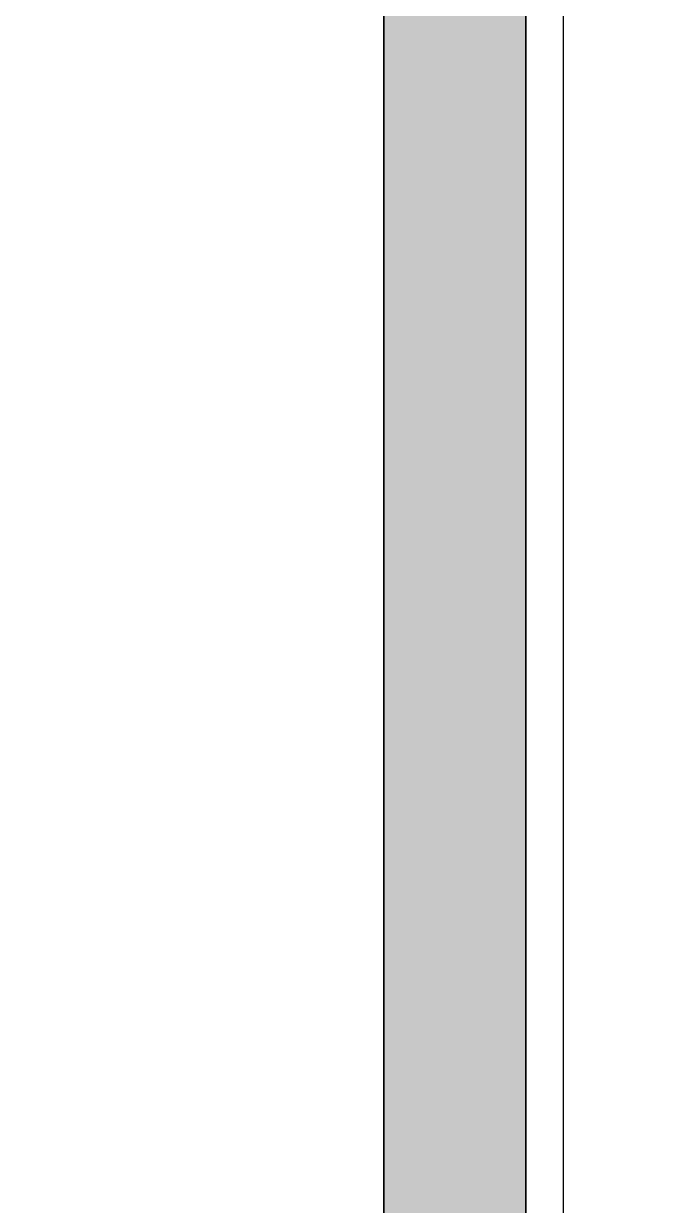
# Model space of a CAD drawing. Header units: millimetres. Extents: x -1336 to 24201, y -1370 to 16142.
# Drawn here: x 6069 to 6758, y 575 to 1825 of the extents above; entities that cross this region are included whole.
import ezdxf

# ---------------------------------------------------------------- set-up
doc = ezdxf.new("R2010")
doc.units = ezdxf.units.MM
for name, color, linetype, lineweight in [('A-DIMS-MM', 7, 'Continuous', 13), ('A-FLOOR-ZONE', 7, 'Continuous', 13), ('A-WALL-EXIST', 7, 'Continuous', 35)]:
    doc.layers.add(name, color=color, linetype=linetype, lineweight=lineweight)

msp = doc.modelspace()

# ---------------------------------------------------------------- hatches: boundary and pattern name
at = {"layer": 'A-DIMS-MM'}
h = msp.add_hatch(color=7, dxfattribs=at)
h.paths.add_polyline_path([(6572.6, 1160.7), (6585, 1160.7), (6585, 1091.3), (6583.8, 1091.3), (6582.7, 1091.3), (6581.6, 1091.4), (6580.4, 1091.6), (6579.3, 1091.8), (6578.2, 1092.1), (6577.1, 1092.4), (6576, 1092.8), (6574.3, 1093.5), (6572.5, 1094.3), (6570.8, 1095.2), (6569, 1096.2), (6567.3, 1097.3), (6565.5, 1098.6), (6563.8, 1099.9), (6562.1, 1101.3), (6561.2, 1102), (6560.3, 1102.8), (6559.4, 1103.6), (6558.5, 1104.5), (6557.6, 1105.4), (6556.6, 1106.4), (6555.7, 1107.4), (6554.7, 1108.4), (6553.7, 1109.5), (6552.6, 1110.6), (6551.6, 1111.8), (6550.6, 1113), (6549.5, 1114.2), (6548.4, 1115.5), (6547.3, 1116.8), (6546.2, 1118.1), (6544.4, 1120.2), (6542.8, 1122.2), (6541.1, 1124.2), (6539.5, 1126), (6538, 1127.8), (6536.5, 1129.4), (6535, 1131), (6533.6, 1132.5), (6532.2, 1133.9), (6530.9, 1135.2), (6529.6, 1136.4), (6528.4, 1137.6), (6527.2, 1138.6), (6526.1, 1139.6), (6525, 1140.5), (6523.9, 1141.3), (6522.9, 1142), (6521.9, 1142.7), (6520.9, 1143.3), (6519.9, 1143.9), (6518.9, 1144.4), (6517.9, 1144.9), (6516.9, 1145.4), (6516, 1145.8), (6515, 1146.1), (6514, 1146.4), (6513.1, 1146.7), (6512.1, 1146.9), (6511.2, 1147.1), (6510.3, 1147.2), (6509.4, 1147.3), (6508.4, 1147.3), (6507.5, 1147.3), (6506.6, 1147.2), (6505.6, 1147.1), (6504.8, 1146.9), (6503.9, 1146.8), (6503, 1146.5), (6502.2, 1146.2), (6501.4, 1145.9), (6500.6, 1145.6), (6499.8, 1145.2), (6499, 1144.7), (6498.3, 1144.2), (6497.6, 1143.7), (6496.9, 1143.1), (6496.2, 1142.5), (6495.5, 1141.8), (6494.9, 1141.1), (6494.3, 1140.4), (6493.7, 1139.6), (6493.2, 1138.9), (6492.7, 1138.1), (6492.3, 1137.2), (6491.9, 1136.4), (6491.6, 1135.5), (6491.2, 1134.6), (6491, 1133.7), (6490.8, 1132.7), (6490.6, 1131.7), (6490.4, 1130.7), (6490.3, 1129.7), (6490.3, 1128.6), (6490.2, 1127.5), (6490.3, 1126.4), (6490.3, 1125.3), (6490.4, 1124.2), (6490.6, 1123.1), (6490.8, 1122.1), (6491, 1121.1), (6491.3, 1120.1), (6491.6, 1119.1), (6492, 1118.2), (6492.4, 1117.3), (6492.9, 1116.5), (6493.4, 1115.7), (6493.9, 1114.9), (6494.5, 1114.1), (6495.2, 1113.3), (6495.8, 1112.6), (6496.5, 1111.9), (6497.3, 1111.3), (6498.1, 1110.7), (6498.9, 1110.2), (6499.7, 1109.7), (6500.6, 1109.2), (6501.5, 1108.8), (6502.5, 1108.4), (6503.5, 1108.1), (6504.5, 1107.8), (6505.5, 1107.6), (6506.6, 1107.3), (6507.7, 1107.2), (6508.9, 1107.1), (6510.1, 1107), (6511.3, 1107), (6509.9, 1093.7), (6508.1, 1093.9), (6506.3, 1094.2), (6504.6, 1094.5), (6503, 1094.9), (6501.4, 1095.3), (6499.8, 1095.8), (6498.3, 1096.3), (6496.9, 1097), (6495.5, 1097.6), (6494.2, 1098.4), (6492.9, 1099.1), (6491.7, 1100), (6490.5, 1100.9), (6489.4, 1101.9), (6488.3, 1102.9), (6487.3, 1104), (6486.4, 1105.1), (6485.5, 1106.3), (6484.7, 1107.5), (6483.9, 1108.8), (6483.2, 1110.1), (6482.6, 1111.5), (6482, 1112.9), (6481.5, 1114.4), (6481.1, 1115.9), (6480.7, 1117.4), (6480.3, 1119), (6480.1, 1120.7), (6479.8, 1122.4), (6479.7, 1124.2), (6479.6, 1126), (6479.6, 1127.8), (6479.6, 1129.7), (6479.7, 1131.5), (6479.9, 1133.3), (6480.1, 1135), (6480.4, 1136.6), (6480.7, 1138.3), (6481.2, 1139.8), (6481.7, 1141.3), (6482.2, 1142.8), (6482.8, 1144.2), (6483.5, 1145.6), (6484.3, 1146.9), (6485.1, 1148.2), (6486, 1149.4), (6486.9, 1150.6), (6488, 1151.7), (6489, 1152.8), (6490.1, 1153.8), (6491.2, 1154.7), (6492.4, 1155.6), (6493.6, 1156.4), (6494.8, 1157.1), (6496.1, 1157.8), (6497.3, 1158.3), (6498.6, 1158.9), (6500, 1159.3), (6501.4, 1159.7), (6502.8, 1160), (6504.2, 1160.2), (6505.7, 1160.4), (6507.2, 1160.5), (6508.7, 1160.5), (6510.3, 1160.5), (6511.9, 1160.4), (6513.4, 1160.2), (6515, 1159.9), (6516.5, 1159.5), (6518.1, 1159.1), (6519.6, 1158.6), (6521.1, 1158), (6522.6, 1157.3), (6524.2, 1156.5), (6525.8, 1155.6), (6527.4, 1154.5), (6529, 1153.4), (6530.6, 1152.2), (6532.3, 1150.8), (6533.9, 1149.4), (6534.8, 1148.6), (6535.7, 1147.8), (6536.6, 1146.9), (6537.6, 1145.9), (6538.6, 1144.9), (6539.7, 1143.8), (6540.8, 1142.7), (6541.9, 1141.4), (6543.1, 1140.2), (6544.3, 1138.8), (6545.6, 1137.4), (6546.9, 1136), (6548.2, 1134.5), (6549.6, 1132.9), (6551, 1131.2), (6552.4, 1129.5), (6553.6, 1128.1), (6554.7, 1126.8), (6555.8, 1125.5), (6556.9, 1124.2), (6557.9, 1123.1), (6558.8, 1122), (6559.7, 1121), (6560.6, 1120), (6561.4, 1119.1), (6562.1, 1118.3), (6562.8, 1117.5), (6563.5, 1116.8), (6564.1, 1116.2), (6564.7, 1115.6), (6565.2, 1115.1), (6565.6, 1114.6), (6567.4, 1113.1), (6569.1, 1111.6), (6570.9, 1110.3), (6572.6, 1109.2), (6572.6, 1160.7)])
h.paths.add_polyline_path([(6557.5, 1174.5), (6556.4, 1188), (6557.6, 1188.2), (6558.7, 1188.5), (6559.9, 1188.7), (6561, 1189), (6562, 1189.4), (6563.1, 1189.7), (6564.1, 1190.1), (6565, 1190.5), (6565.9, 1191), (6566.8, 1191.5), (6567.6, 1192), (6568.4, 1192.5), (6569.2, 1193.1), (6569.9, 1193.7), (6570.6, 1194.4), (6571.2, 1195), (6571.8, 1195.7), (6572.4, 1196.4), (6572.9, 1197.2), (6573.4, 1197.9), (6573.8, 1198.7), (6574.2, 1199.5), (6574.6, 1200.3), (6574.9, 1201.1), (6575.2, 1201.9), (6575.5, 1202.8), (6575.7, 1203.6), (6575.9, 1204.5), (6576, 1205.4), (6576.1, 1206.3), (6576.2, 1207.3), (6576.2, 1208.2), (6576.2, 1209.4), (6576.1, 1210.5), (6575.9, 1211.6), (6575.8, 1212.7), (6575.5, 1213.8), (6575.2, 1214.8), (6574.8, 1215.8), (6574.4, 1216.8), (6574, 1217.8), (6573.4, 1218.8), (6572.9, 1219.7), (6572.2, 1220.6), (6571.6, 1221.5), (6570.8, 1222.3), (6570, 1223.2), (6569.2, 1224), (6568.3, 1224.8), (6567.3, 1225.5), (6566.4, 1226.2), (6565.4, 1226.8), (6564.3, 1227.4), (6563.3, 1227.9), (6562.2, 1228.4), (6561, 1228.8), (6559.8, 1229.2), (6558.6, 1229.5), (6557.4, 1229.8), (6556.1, 1230), (6554.7, 1230.2), (6553.4, 1230.3), (6552, 1230.4), (6550.5, 1230.4), (6549.2, 1230.4), (6547.9, 1230.3), (6546.6, 1230.2), (6545.3, 1230.1), (6544.1, 1229.8), (6542.9, 1229.6), (6541.8, 1229.3), (6540.7, 1228.9), (6539.6, 1228.5), (6538.6, 1228), (6537.6, 1227.5), (6536.6, 1227), (6535.7, 1226.4), (6534.8, 1225.7), (6534, 1225), (6533.1, 1224.3), (6532.4, 1223.5), (6531.7, 1222.6), (6531, 1221.8), (6530.4, 1220.9), (6529.8, 1220), (6529.3, 1219.1), (6528.8, 1218.1), (6528.4, 1217.1), (6528, 1216.1), (6527.7, 1215), (6527.4, 1213.9), (6527.2, 1212.8), (6527, 1211.7), (6526.9, 1210.5), (6526.8, 1209.3), (6526.8, 1208), (6526.8, 1206.5), (6526.9, 1205), (6527.2, 1203.5), (6527.5, 1202.1), (6527.9, 1200.7), (6528.4, 1199.4), (6528.9, 1198.1), (6529.6, 1196.8), (6530.3, 1195.6), (6531.1, 1194.4), (6532, 1193.3), (6532.8, 1192.3), (6533.8, 1191.4), (6534.8, 1190.5), (6535.8, 1189.7), (6536.9, 1188.9), (6535.4, 1176.8), (6481.4, 1187), (6481.4, 1239.2), (6493.8, 1239.2), (6493.8, 1197.3), (6522, 1191.6), (6521.2, 1192.8), (6520.4, 1194), (6519.7, 1195.2), (6519.1, 1196.4), (6518.5, 1197.6), (6518, 1198.8), (6517.5, 1200.1), (6517, 1201.3), (6516.6, 1202.6), (6516.3, 1203.8), (6516, 1205.1), (6515.8, 1206.3), (6515.6, 1207.6), (6515.5, 1208.9), (6515.4, 1210.2), (6515.4, 1211.5), (6515.4, 1213.2), (6515.5, 1214.8), (6515.7, 1216.5), (6516, 1218.1), (6516.3, 1219.6), (6516.7, 1221.2), (6517.2, 1222.7), (6517.8, 1224.1), (6518.4, 1225.6), (6519.1, 1227), (6519.9, 1228.3), (6520.7, 1229.7), (6521.7, 1231), (6522.7, 1232.2), (6523.8, 1233.5), (6524.9, 1234.7), (6526.1, 1235.8), (6527.4, 1236.9), (6528.7, 1237.9), (6530, 1238.8), (6531.4, 1239.7), (6532.8, 1240.4), (6534.3, 1241.1), (6535.8, 1241.8), (6537.3, 1242.3), (6538.9, 1242.8), (6540.6, 1243.2), (6542.3, 1243.5), (6544, 1243.8), (6545.7, 1244), (6547.6, 1244.1), (6549.4, 1244.1), (6551.2, 1244.1), (6552.9, 1244), (6554.6, 1243.8), (6556.3, 1243.6), (6557.9, 1243.3), (6559.5, 1243), (6561.1, 1242.5), (6562.7, 1242), (6564.2, 1241.5), (6565.7, 1240.9), (6567.2, 1240.2), (6568.6, 1239.5), (6570, 1238.6), (6571.4, 1237.8), (6572.7, 1236.8), (6574, 1235.8), (6575.6, 1234.5), (6577, 1233.2), (6578.4, 1231.8), (6579.6, 1230.3), (6580.8, 1228.8), (6581.8, 1227.2), (6582.8, 1225.6), (6583.6, 1223.9), (6584.4, 1222.1), (6585, 1220.3), (6585.5, 1218.4), (6586, 1216.5), (6586.3, 1214.5), (6586.6, 1212.5), (6586.7, 1210.4), (6586.8, 1208.2), (6586.8, 1206.5), (6586.7, 1204.7), (6586.5, 1203.1), (6586.3, 1201.4), (6586, 1199.8), (6585.7, 1198.2), (6585.3, 1196.7), (6584.8, 1195.2), (6584.3, 1193.8), (6583.7, 1192.4), (6583, 1191), (6582.3, 1189.7), (6581.5, 1188.4), (6580.6, 1187.2), (6579.7, 1186), (6578.8, 1184.9), (6577.7, 1183.8), (6576.7, 1182.7), (6575.6, 1181.7), (6574.4, 1180.8), (6573.2, 1180), (6572, 1179.2), (6570.7, 1178.4), (6569.4, 1177.7), (6568.1, 1177.1), (6566.7, 1176.6), (6565.3, 1176.1), (6563.8, 1175.6), (6562.3, 1175.3), (6560.7, 1175), (6559.1, 1174.7), (6557.5, 1174.5)])
h.paths.add_polyline_path([(6533.2, 1256.1), (6530.9, 1256.1), (6528.7, 1256.1), (6526.5, 1256.2), (6524.4, 1256.3), (6522.3, 1256.5), (6520.3, 1256.6), (6518.3, 1256.8), (6516.4, 1257), (6514.6, 1257.3), (6512.8, 1257.6), (6511, 1257.9), (6509.4, 1258.2), (6507.8, 1258.6), (6506.2, 1259), (6504.7, 1259.5), (6503.2, 1259.9), (6501.8, 1260.4), (6500.5, 1260.9), (6499.2, 1261.5), (6497.9, 1262.1), (6496.7, 1262.7), (6495.5, 1263.3), (6494.3, 1264), (6493.2, 1264.7), (6492.1, 1265.4), (6491.1, 1266.2), (6490.1, 1266.9), (6489.1, 1267.8), (6488.2, 1268.6), (6487.4, 1269.5), (6486.5, 1270.4), (6485.7, 1271.3), (6485, 1272.3), (6484.3, 1273.3), (6483.6, 1274.3), (6483, 1275.3), (6482.5, 1276.4), (6482, 1277.5), (6481.5, 1278.7), (6481.1, 1279.8), (6480.7, 1281), (6480.4, 1282.3), (6480.2, 1283.5), (6480, 1284.8), (6479.8, 1286.2), (6479.7, 1287.5), (6479.6, 1288.9), (6479.6, 1290.3), (6479.6, 1292.4), (6479.8, 1294.4), (6480, 1296.4), (6480.4, 1298.3), (6480.9, 1300.1), (6481.5, 1301.8), (6482.2, 1303.5), (6483, 1305.2), (6483.9, 1306.7), (6484.9, 1308.2), (6485.9, 1309.6), (6487.1, 1311), (6488.4, 1312.3), (6489.8, 1313.5), (6491.2, 1314.6), (6492.8, 1315.7), (6494.4, 1316.7), (6496.2, 1317.6), (6498, 1318.5), (6499.9, 1319.4), (6501.9, 1320.2), (6504, 1320.9), (6506.1, 1321.6), (6508.4, 1322.2), (6509.6, 1322.5), (6510.8, 1322.8), (6512.1, 1323), (6513.4, 1323.2), (6514.8, 1323.4), (6516.2, 1323.6), (6517.7, 1323.8), (6519.2, 1324), (6520.8, 1324.1), (6522.4, 1324.2), (6524.1, 1324.3), (6525.8, 1324.4), (6527.6, 1324.5), (6529.4, 1324.5), (6531.3, 1324.6), (6533.2, 1324.6), (6535.5, 1324.5), (6537.7, 1324.5), (6539.9, 1324.4), (6542, 1324.3), (6544.1, 1324.2), (6546.1, 1324), (6548, 1323.8), (6549.9, 1323.6), (6551.8, 1323.4), (6553.5, 1323.1), (6555.3, 1322.8), (6556.9, 1322.4), (6558.5, 1322.1), (6560.1, 1321.7), (6561.6, 1321.2), (6563, 1320.8), (6564.4, 1320.3), (6565.8, 1319.8), (6567.1, 1319.2), (6568.4, 1318.6), (6569.6, 1318), (6570.8, 1317.4), (6572, 1316.7), (6573.1, 1316), (6574.2, 1315.3), (6575.2, 1314.6), (6576.2, 1313.8), (6577.2, 1313), (6578.1, 1312.1), (6579, 1311.2), (6579.8, 1310.3), (6580.6, 1309.4), (6581.3, 1308.5), (6582, 1307.5), (6582.7, 1306.4), (6583.3, 1305.4), (6583.9, 1304.3), (6584.4, 1303.2), (6584.8, 1302), (6585.2, 1300.9), (6585.6, 1299.7), (6585.9, 1298.4), (6586.2, 1297.1), (6586.4, 1295.8), (6586.6, 1294.5), (6586.7, 1293.1), (6586.8, 1291.7), (6586.8, 1290.3), (6586.7, 1288.5), (6586.6, 1286.6), (6586.4, 1284.9), (6586.1, 1283.1), (6585.7, 1281.5), (6585.3, 1279.9), (6584.7, 1278.3), (6584.1, 1276.8), (6583.3, 1275.3), (6582.5, 1273.9), (6581.6, 1272.5), (6580.7, 1271.2), (6579.6, 1270), (6578.5, 1268.7), (6577.2, 1267.6), (6575.9, 1266.5), (6574.2, 1265.2), (6572.4, 1264), (6570.4, 1262.9), (6568.3, 1261.9), (6566.1, 1261), (6563.8, 1260.1), (6561.3, 1259.4), (6558.7, 1258.7), (6555.9, 1258.1), (6553.1, 1257.5), (6550.1, 1257.1), (6547, 1256.7), (6543.7, 1256.5), (6540.4, 1256.3), (6536.8, 1256.1), (6533.2, 1256.1)])
h.paths.add_polyline_path([(6533.2, 1269.3), (6536.4, 1269.4), (6539.4, 1269.4), (6542.3, 1269.6), (6545.1, 1269.7), (6547.7, 1269.9), (6550.2, 1270.2), (6552.5, 1270.5), (6554.7, 1270.9), (6556.8, 1271.3), (6558.8, 1271.7), (6560.6, 1272.2), (6562.3, 1272.7), (6563.8, 1273.3), (6565.2, 1274), (6566.5, 1274.7), (6567.6, 1275.4), (6568.7, 1276.2), (6569.6, 1276.9), (6570.5, 1277.8), (6571.4, 1278.6), (6572.1, 1279.4), (6572.8, 1280.3), (6573.5, 1281.2), (6574.1, 1282.1), (6574.6, 1283.1), (6575, 1284.1), (6575.4, 1285), (6575.7, 1286.1), (6575.9, 1287.1), (6576.1, 1288.1), (6576.2, 1289.2), (6576.2, 1290.3), (6576.2, 1291.4), (6576.1, 1292.5), (6575.9, 1293.6), (6575.7, 1294.6), (6575.4, 1295.6), (6575, 1296.6), (6574.5, 1297.6), (6574, 1298.5), (6573.5, 1299.4), (6572.8, 1300.3), (6572.1, 1301.2), (6571.4, 1302.1), (6570.5, 1302.9), (6569.6, 1303.7), (6568.6, 1304.5), (6567.6, 1305.3), (6566.5, 1306), (6565.2, 1306.7), (6563.8, 1307.3), (6562.2, 1307.9), (6560.5, 1308.4), (6558.7, 1308.9), (6556.8, 1309.4), (6554.7, 1309.8), (6552.5, 1310.2), (6550.1, 1310.5), (6547.7, 1310.7), (6545, 1310.9), (6542.3, 1311.1), (6539.4, 1311.2), (6536.4, 1311.3), (6533.2, 1311.3), (6530, 1311.3), (6527, 1311.2), (6524.1, 1311.1), (6521.3, 1310.9), (6518.7, 1310.7), (6516.2, 1310.5), (6513.9, 1310.2), (6511.6, 1309.8), (6509.6, 1309.4), (6507.6, 1308.9), (6505.8, 1308.4), (6504.1, 1307.9), (6502.6, 1307.3), (6501.2, 1306.7), (6499.9, 1306), (6498.8, 1305.3), (6497.7, 1304.5), (6496.8, 1303.7), (6495.9, 1302.9), (6495, 1302), (6494.3, 1301.2), (6493.6, 1300.3), (6492.9, 1299.4), (6492.4, 1298.5), (6491.9, 1297.5), (6491.4, 1296.5), (6491.1, 1295.5), (6490.8, 1294.5), (6490.5, 1293.5), (6490.4, 1292.4), (6490.3, 1291.3), (6490.2, 1290.2), (6490.3, 1289.1), (6490.4, 1288), (6490.5, 1287), (6490.7, 1286), (6491, 1285), (6491.3, 1284), (6491.7, 1283.1), (6492.1, 1282.2), (6492.6, 1281.3), (6493.2, 1280.5), (6493.8, 1279.7), (6494.5, 1278.9), (6495.2, 1278.1), (6496, 1277.4), (6496.9, 1276.7), (6497.8, 1276), (6499, 1275.2), (6500.4, 1274.4), (6501.9, 1273.7), (6503.6, 1273.1), (6505.3, 1272.5), (6507.2, 1271.9), (6509.3, 1271.4), (6511.4, 1271), (6513.7, 1270.6), (6516.1, 1270.3), (6518.6, 1270), (6521.3, 1269.8), (6524.1, 1269.6), (6527, 1269.4), (6530, 1269.4), (6533.2, 1269.3)])
h.paths.add_polyline_path([(6533.2, 1337.7), (6530.9, 1337.7), (6528.7, 1337.7), (6526.5, 1337.8), (6524.4, 1337.9), (6522.3, 1338), (6520.3, 1338.2), (6518.3, 1338.4), (6516.4, 1338.6), (6514.6, 1338.9), (6512.8, 1339.2), (6511, 1339.5), (6509.4, 1339.8), (6507.8, 1340.2), (6506.2, 1340.6), (6504.7, 1341), (6503.2, 1341.5), (6501.8, 1342), (6500.5, 1342.5), (6499.2, 1343.1), (6497.9, 1343.6), (6496.7, 1344.3), (6495.5, 1344.9), (6494.3, 1345.6), (6493.2, 1346.3), (6492.1, 1347), (6491.1, 1347.7), (6490.1, 1348.5), (6489.1, 1349.3), (6488.2, 1350.2), (6487.4, 1351.1), (6486.5, 1352), (6485.7, 1352.9), (6485, 1353.8), (6484.3, 1354.8), (6483.6, 1355.9), (6483, 1356.9), (6482.5, 1358), (6482, 1359.1), (6481.5, 1360.2), (6481.1, 1361.4), (6480.7, 1362.6), (6480.4, 1363.9), (6480.2, 1365.1), (6480, 1366.4), (6479.8, 1367.7), (6479.7, 1369.1), (6479.6, 1370.5), (6479.6, 1371.9), (6479.6, 1374), (6479.8, 1376), (6480, 1377.9), (6480.4, 1379.8), (6480.9, 1381.7), (6481.5, 1383.4), (6482.2, 1385.1), (6483, 1386.7), (6483.9, 1388.3), (6484.9, 1389.8), (6485.9, 1391.2), (6487.1, 1392.5), (6488.4, 1393.8), (6489.8, 1395), (6491.2, 1396.2), (6492.8, 1397.3), (6494.4, 1398.3), (6496.2, 1399.2), (6498, 1400.1), (6499.9, 1401), (6501.9, 1401.8), (6504, 1402.5), (6506.1, 1403.2), (6508.4, 1403.8), (6509.6, 1404.1), (6510.8, 1404.3), (6512.1, 1404.6), (6513.4, 1404.8), (6514.8, 1405), (6516.2, 1405.2), (6517.7, 1405.4), (6519.2, 1405.5), (6520.8, 1405.7), (6522.4, 1405.8), (6524.1, 1405.9), (6525.8, 1406), (6527.6, 1406.1), (6529.4, 1406.1), (6531.3, 1406.1), (6533.2, 1406.1), (6535.5, 1406.1), (6537.7, 1406.1), (6539.9, 1406), (6542, 1405.9), (6544.1, 1405.8), (6546.1, 1405.6), (6548, 1405.4), (6549.9, 1405.2), (6551.8, 1404.9), (6553.5, 1404.7), (6555.3, 1404.3), (6556.9, 1404), (6558.5, 1403.6), (6560.1, 1403.2), (6561.6, 1402.8), (6563, 1402.3), (6564.4, 1401.9), (6565.8, 1401.3), (6567.1, 1400.8), (6568.4, 1400.2), (6569.6, 1399.6), (6570.8, 1399), (6572, 1398.3), (6573.1, 1397.6), (6574.2, 1396.9), (6575.2, 1396.1), (6576.2, 1395.3), (6577.2, 1394.5), (6578.1, 1393.7), (6579, 1392.8), (6579.8, 1391.9), (6580.6, 1391), (6581.3, 1390), (6582, 1389), (6582.7, 1388), (6583.3, 1387), (6583.9, 1385.9), (6584.4, 1384.8), (6584.8, 1383.6), (6585.2, 1382.4), (6585.6, 1381.2), (6585.9, 1380), (6586.2, 1378.7), (6586.4, 1377.4), (6586.6, 1376.1), (6586.7, 1374.7), (6586.8, 1373.3), (6586.8, 1371.9), (6586.7, 1370), (6586.6, 1368.2), (6586.4, 1366.4), (6586.1, 1364.7), (6585.7, 1363), (6585.3, 1361.4), (6584.7, 1359.9), (6584.1, 1358.3), (6583.3, 1356.9), (6582.5, 1355.5), (6581.6, 1354.1), (6580.7, 1352.8), (6579.6, 1351.5), (6578.5, 1350.3), (6577.2, 1349.2), (6575.9, 1348.1), (6574.2, 1346.8), (6572.4, 1345.6), (6570.4, 1344.5), (6568.3, 1343.5), (6566.1, 1342.6), (6563.8, 1341.7), (6561.3, 1341), (6558.7, 1340.3), (6555.9, 1339.7), (6553.1, 1339.1), (6550.1, 1338.7), (6547, 1338.3), (6543.7, 1338), (6540.4, 1337.8), (6536.8, 1337.7), (6533.2, 1337.7)])
h.paths.add_polyline_path([(6533.2, 1350.9), (6536.4, 1350.9), (6539.4, 1351), (6542.3, 1351.1), (6545.1, 1351.3), (6547.7, 1351.5), (6550.2, 1351.8), (6552.5, 1352.1), (6554.7, 1352.4), (6556.8, 1352.8), (6558.8, 1353.3), (6560.6, 1353.8), (6562.3, 1354.3), (6563.8, 1354.9), (6565.2, 1355.6), (6566.5, 1356.2), (6567.6, 1357), (6568.7, 1357.7), (6569.6, 1358.5), (6570.5, 1359.3), (6571.4, 1360.2), (6572.1, 1361), (6572.8, 1361.9), (6573.5, 1362.8), (6574.1, 1363.7), (6574.6, 1364.7), (6575, 1365.6), (6575.4, 1366.6), (6575.7, 1367.6), (6575.9, 1368.7), (6576.1, 1369.7), (6576.2, 1370.8), (6576.2, 1371.9), (6576.2, 1373), (6576.1, 1374.1), (6575.9, 1375.1), (6575.7, 1376.2), (6575.4, 1377.2), (6575, 1378.2), (6574.5, 1379.1), (6574, 1380.1), (6573.5, 1381), (6572.8, 1381.9), (6572.1, 1382.8), (6571.4, 1383.6), (6570.5, 1384.5), (6569.6, 1385.3), (6568.6, 1386.1), (6567.6, 1386.8), (6566.5, 1387.6), (6565.2, 1388.3), (6563.8, 1388.9), (6562.2, 1389.5), (6560.5, 1390), (6558.7, 1390.5), (6556.8, 1391), (6554.7, 1391.4), (6552.5, 1391.7), (6550.1, 1392), (6547.7, 1392.3), (6545, 1392.5), (6542.3, 1392.7), (6539.4, 1392.8), (6536.4, 1392.9), (6533.2, 1392.9), (6530, 1392.9), (6527, 1392.8), (6524.1, 1392.7), (6521.3, 1392.5), (6518.7, 1392.3), (6516.2, 1392), (6513.9, 1391.7), (6511.6, 1391.4), (6509.6, 1391), (6507.6, 1390.5), (6505.8, 1390), (6504.1, 1389.5), (6502.6, 1388.9), (6501.2, 1388.3), (6499.9, 1387.6), (6498.8, 1386.8), (6497.7, 1386.1), (6496.8, 1385.3), (6495.9, 1384.5), (6495, 1383.6), (6494.3, 1382.8), (6493.6, 1381.9), (6492.9, 1381), (6492.4, 1380), (6491.9, 1379.1), (6491.4, 1378.1), (6491.1, 1377.1), (6490.8, 1376.1), (6490.5, 1375), (6490.4, 1374), (6490.3, 1372.9), (6490.2, 1371.8), (6490.3, 1370.7), (6490.4, 1369.6), (6490.5, 1368.6), (6490.7, 1367.5), (6491, 1366.6), (6491.3, 1365.6), (6491.7, 1364.7), (6492.1, 1363.8), (6492.6, 1362.9), (6493.2, 1362.1), (6493.8, 1361.2), (6494.5, 1360.5), (6495.2, 1359.7), (6496, 1359), (6496.9, 1358.3), (6497.8, 1357.6), (6499, 1356.8), (6500.4, 1356), (6501.9, 1355.3), (6503.6, 1354.7), (6505.3, 1354.1), (6507.2, 1353.5), (6509.3, 1353), (6511.4, 1352.6), (6513.7, 1352.2), (6516.1, 1351.9), (6518.6, 1351.6), (6521.3, 1351.3), (6524.1, 1351.2), (6527, 1351), (6530, 1350.9), (6533.2, 1350.9)])
at = {"layer": 'A-WALL-EXIST'}
h = msp.add_hatch(color=8, dxfattribs=at)
h.dxf.hatch_style = 1
h.paths.add_polyline_path([(6450, 0), (6600, 0), (6600, 4999), (6450, 4999)])

# ---------------------------------------------------------------- linework, layer by layer
at = {"color": 7}
msp.add_line((6640, 60), (6640, 2440), dxfattribs=at)
at = {"layer": 'A-FLOOR-ZONE'}
for points in [[(0, 0), (6450, 0), (6450, 4999), (8800, 4999), (8800, 14200), (0, 14200)], [(6450, 0), (6450, 2500), (3800, 2500), (3800, 0), (6450, 0)]]:
    msp.add_lwpolyline(points, close=True, dxfattribs=at)
at = {"layer": 'A-WALL-EXIST'}
msp.add_lwpolyline([(6450, 0), (6600, 0), (6600, 4999), (6450, 4999)], close=True, dxfattribs=at)

doc.saveas('drawing.dxf')
